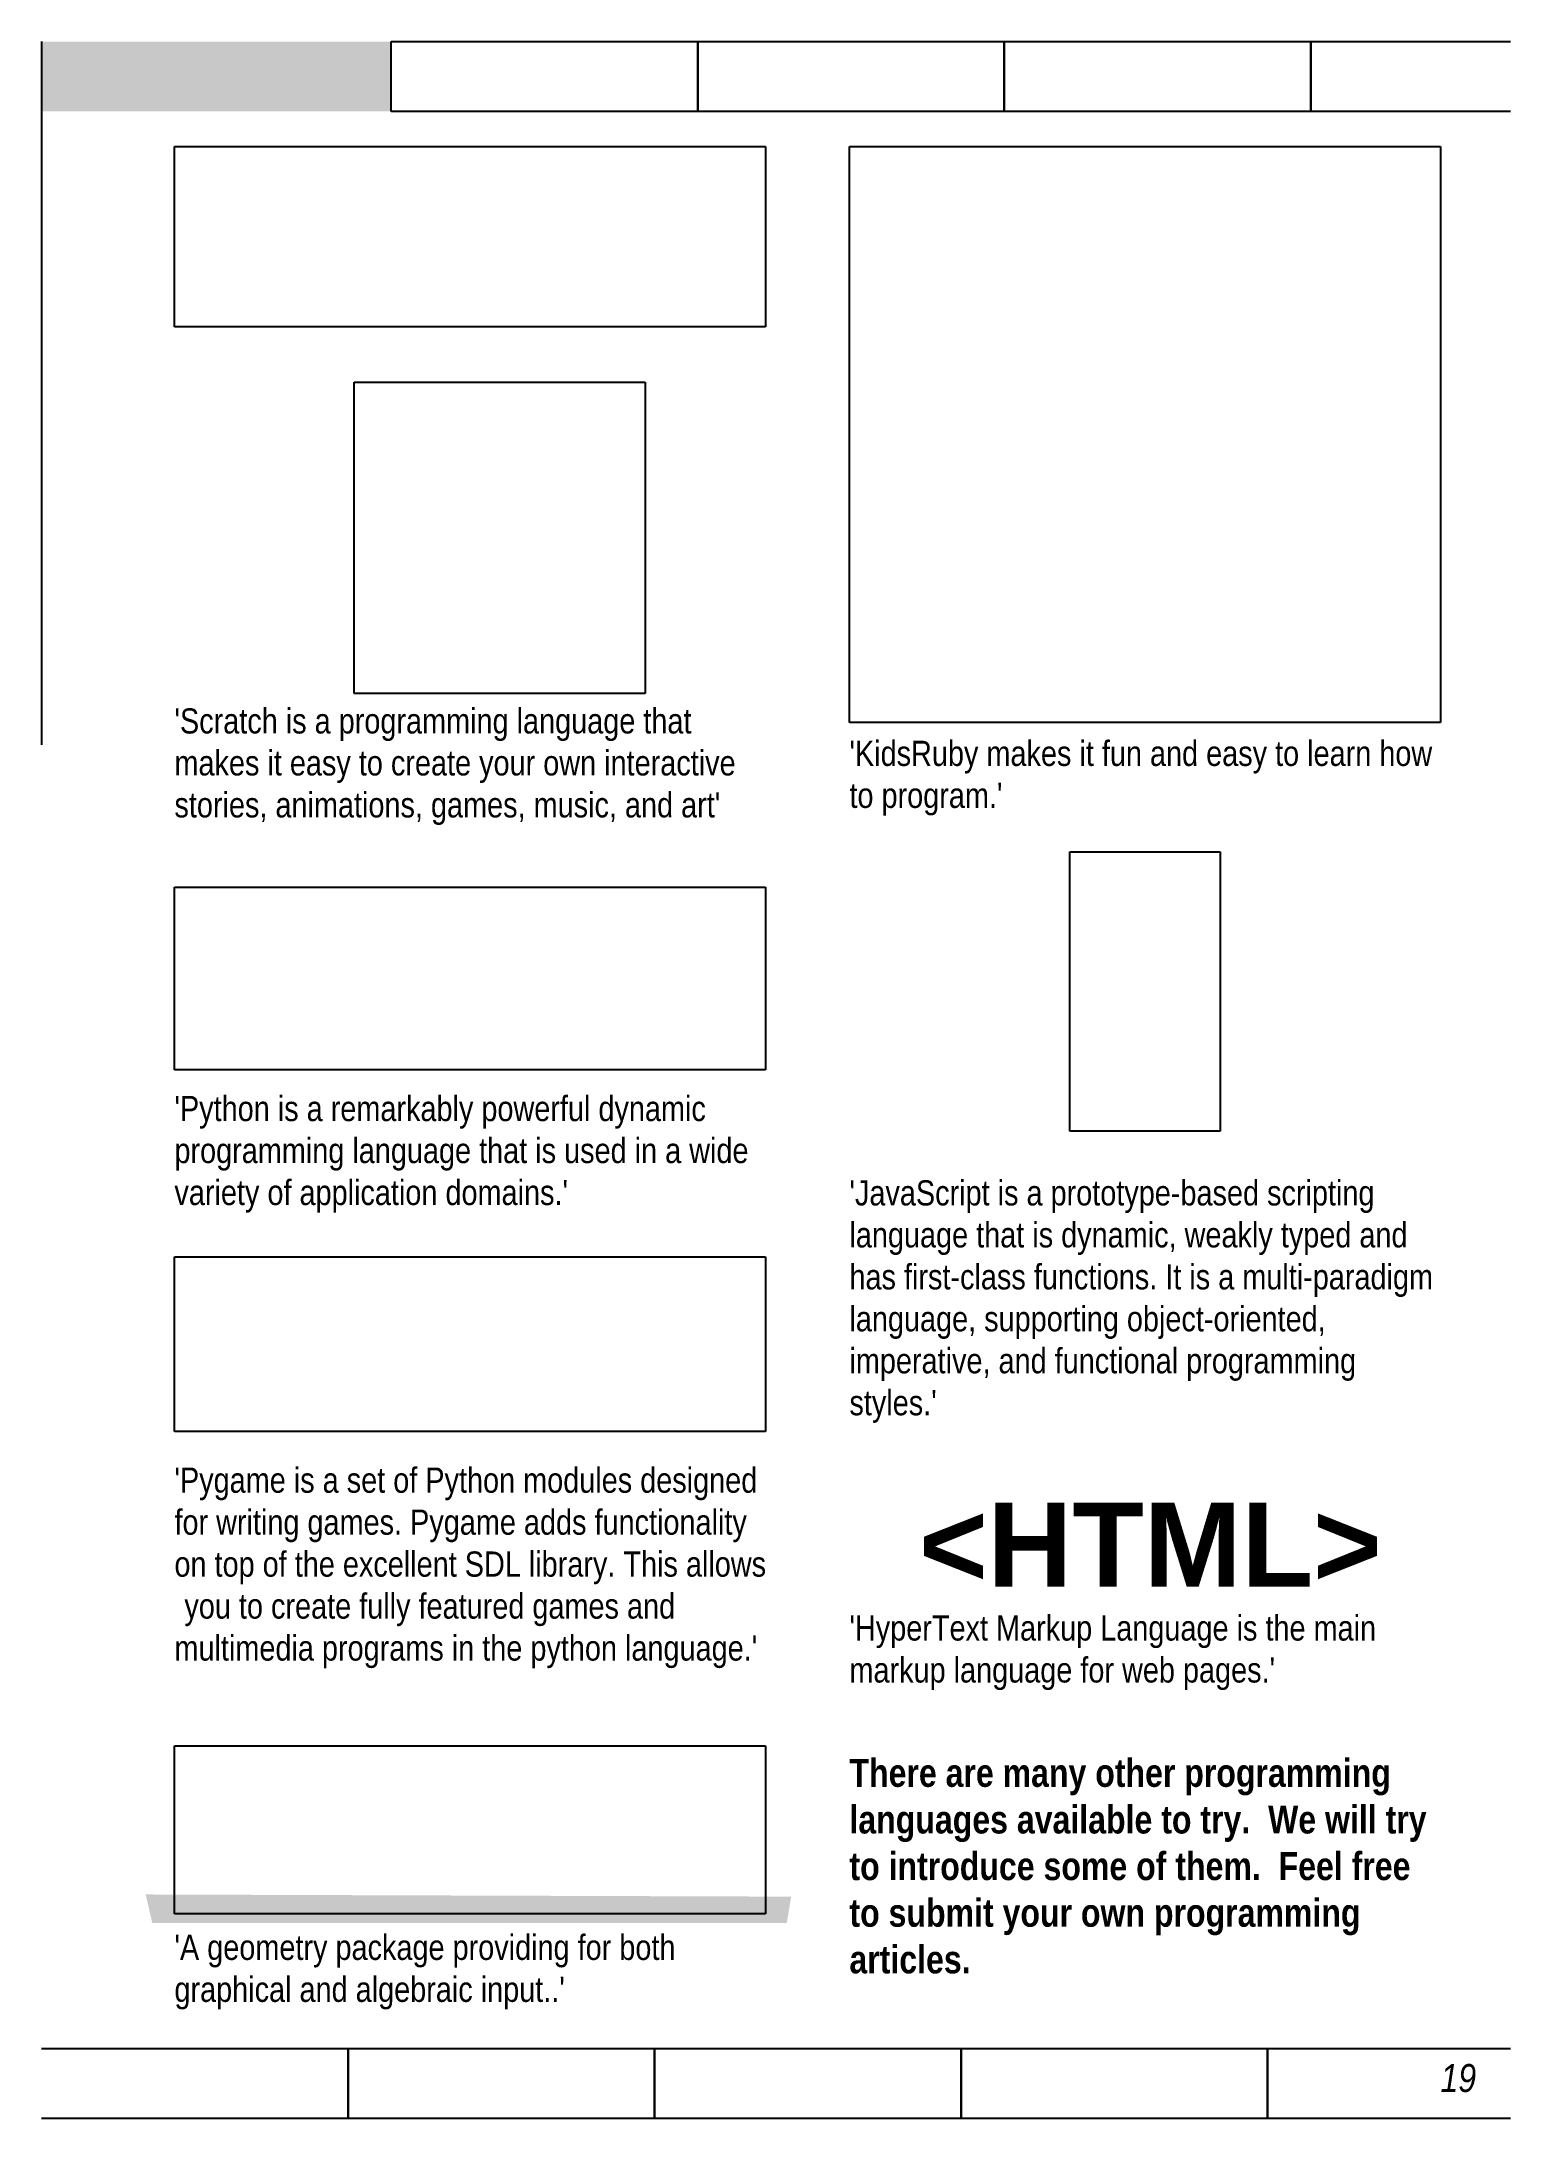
# Paper-space layout 'Page19' of a CAD drawing. Header units: millimetres. Extents: x 17 to 227, y -86 to 211.
# The model-space entities are those that its viewports show. They can reach past a viewport. Long polylines and large blocks are cut down to what shows.
import ezdxf

# ---------------------------------------------------------------- set-up
doc = ezdxf.new("R2010")
doc.units = ezdxf.units.MM
doc.header["$LTSCALE"] = 0.2
doc.layers.get('Defpoints').update_dxf_attribs({"color": 6})
for name, color, linetype in [('Background Fill', 3, 'Continuous'), ('Images', 7, 'Continuous'), ('Text', 7, 'Continuous')]:
    doc.layers.add(name, color=color, linetype=linetype)
doc.layers.get('Defpoints').off()
doc.styles.get("Standard").update_dxf_attribs({"font": 'arial.ttf'})
picture_1 = doc.add_image_def('image2.png', size_in_pixel=(1251, 599))
picture_2 = doc.add_image_def('image3.png', size_in_pixel=(495, 153))
picture_3 = doc.add_image_def('image4.gif', size_in_pixel=(676, 200))
picture_4 = doc.add_image_def('image5.jpg', size_in_pixel=(574, 131))
picture_5 = doc.add_image_def('image6.png', size_in_pixel=(213, 65))
picture_6 = doc.add_image_def('image7.png', size_in_pixel=(292, 83))
picture_7 = doc.add_image_def('image8.png', size_in_pixel=(322, 599))
picture_8 = doc.add_image_def('image9.jpg', size_in_pixel=(217, 232))
picture_9 = doc.add_image_def('image10.jpg', size_in_pixel=(563, 549))

msp = doc.modelspace()

# ---------------------------------------------------------------- linework, layer by layer
at = {"layer": 'Background Fill', "color": 77, "true_color": 0x5d6a34}
for points in [[(275.58, 297), (535.58, 297), (275.58, 287), (535.58, 287)], [(275.58, 10), (485.58, 10), (275.58, 0), (485.58, 0)]]:
    msp.add_solid(points, dxfattribs=at)
at = {"layer": 'Background Fill', "color": 7, "true_color": 0xffffff}
msp.add_solid([(500.47, 32.03), (592.75, 31.72), (501.41, 27.97), (592.12, 27.97)], dxfattribs=at)

# ---------------------------------------------------------------- texts
at = {"layer": 'Images', "insert": (601.08, 88.05), "char_height": 12, "attachment_point": 1}
msp.add_mtext_dynamic_manual_height_columns('\\pi9.9621;{\\fArial|b1|i0|c0|p34;\\C5;<HTML>}', width=84.5, gutter_width=12.5, heights=[0], dxfattribs=at)
at = {"layer": 'Text', "char_height": 3.6, "attachment_point": 1}
for s, insert in [("{\\fArial Narrow|b0|i0|c0|p34;'Scratch is a programming language that makes it easy to create your own interactive \\H1.3422x; \\H0.74504x;stories, animations, games, music, and art'\\H1.2193x; }", (504.58, 201.65)), ("{\\fArial Narrow|b0|i0|c0|p34;'KidsRuby makes it fun and easy to learn how to program.'\\H1.3419x; }", (601.08, 197.01)), ("{\\fArial Narrow|b0|i0|c0|p34;'Python is a remarkably powerful dynamic programming language that is used in a wide \\H1.3419x; \\H0.74523x;variety of application domains.'\\H1.2364x; }", (504.58, 146.22)), ("{\\fArial Narrow|b0|i0|c0|p34;'JavaScript is a prototype-based scripting language that is dynamic, weakly typed and \\H1.3422x; \\H0.74504x;has first-class functions. It is a multi-paradigm \\H1.2363x; \\H0.80885x;language, supporting object-oriented, \\H1.2631x; \\H0.79171x;imperative, and functional programming \\H1.2627x; \\H0.79196x;styles.'\\H1.2543x; }", (601.08, 134.16)), ("{\\fArial Narrow|b0|i0|c0|p34;'Pygame is a set of Python modules designed for writing games. Pygame adds functionality \\H1.3589x; \\H0.73588x;on top of the excellent SDL library. This allows \\H1.24x; \\H0.80648x;you to create fully featured games and \\H1.2793x; \\H0.7817x;multimedia programs in the python language.'\\H1.2488x; }", (504.58, 93.08)), ("{\\fArial Narrow|b0|i0|c0|p34;'HyperText Markup Language is the main markup language for web pages.'\\H1.3504x; }", (601.08, 71.94)), ('{\\fArial Narrow|b1|i0|c0|p34;\\H1.1111x;There are many other programming languages available to try.  We will try \\H1.3667x; \\H0.73171x;to introduce some of them.  Feel free \\H1.2615x; \\H0.79271x;to submit your own programming \\H1.288x; \\H0.77638x;articles.\\H1.2707x; }', (601.08, 51.42)), ("{\\fArial Narrow|b0|i0|c0|p34;'A geometry package providing for both graphical and algebraic input..'\\H1.3419x; }", (504.58, 26.27))]:
    msp.add_mtext_dynamic_manual_height_columns(s, width=84.5, gutter_width=12.5, heights=[0], dxfattribs=dict(at, insert=insert))
at = {"layer": 'Text', "color": 255, "insert": (685.58, 7.78), "char_height": 4, "attachment_point": 1}
msp.add_mtext_dynamic_manual_height_columns('{\\fArial Narrow|b0|i1|c0|p34;\\C43;19}', width=9.7232, gutter_width=12.5, heights=[0], dxfattribs=at)

# ---------------------------------------------------------------- pictures from other files: only their frames are drawn
at = {"layer": 'Images'}
image = msp.add_image(picture_1, insert=(275.58, 196.45), size_in_units=(210, 100.55), dxfattribs=at)
image.dxf.flags = 7
image = msp.add_image(picture_4, insert=(535.58, 287), size_in_units=(43.82, 10), dxfattribs=at)
image.dxf.flags = 7
image = msp.add_image(picture_4, insert=(579.4, 287), size_in_units=(43.82, 10), dxfattribs=at)
image.dxf.flags = 7
image = msp.add_image(picture_4, insert=(623.21, 287), size_in_units=(43.82, 10), dxfattribs=at)
image.dxf.flags = 7
image = msp.add_image(picture_4, insert=(667.03, 287), size_in_units=(43.82, 10), dxfattribs=at)
image.dxf.flags = 7
image = msp.add_image(picture_5, insert=(504.58, 256.21), size_in_units=(84.5, 25.79), dxfattribs=at)
image.dxf.flags = 7
image = msp.add_image(picture_9, insert=(601.08, 199.6), size_in_units=(84.5, 82.4), dxfattribs=at)
image.dxf.flags = 7
image = msp.add_image(picture_8, insert=(530.25, 203.79), size_in_units=(41.61, 44.49), dxfattribs=at)
image.dxf.flags = 7
image = msp.add_image(picture_7, insert=(632.59, 141.18), size_in_units=(21.48, 39.95), dxfattribs=at)
image.dxf.flags = 15
image = msp.add_image(picture_2, insert=(504.58, 149.94), size_in_units=(84.5, 26.12), dxfattribs=at)
image.dxf.flags = 15
image = msp.add_image(picture_3, insert=(504.58, 98.23), size_in_units=(84.5, 25), dxfattribs=at)
image.dxf.flags = 15
image = msp.add_image(picture_6, insert=(504.58, 29.28), size_in_units=(84.5, 24.02), dxfattribs=at)
image.dxf.flags = 7
image = msp.add_image(picture_4, insert=(485.58, 0), size_in_units=(43.82, 10), dxfattribs=at)
image.dxf.flags = 7
image = msp.add_image(picture_4, insert=(529.4, 0), size_in_units=(43.82, 10), dxfattribs=at)
image.dxf.flags = 7
image = msp.add_image(picture_4, insert=(573.21, 0), size_in_units=(43.82, 10), dxfattribs=at)
image.dxf.flags = 7
image = msp.add_image(picture_4, insert=(617.03, 0), size_in_units=(43.82, 10), dxfattribs=at)
image.dxf.flags = 7
image = msp.add_image(picture_4, insert=(660.85, 0), size_in_units=(43.82, 10), dxfattribs=at)
image.dxf.flags = 7

psp = doc.layouts.new('Page19')

# ---------------------------------------------------------------- viewports
at = {"layer": 'Defpoints'}
psp.add_viewport(center=(121.75, 62.01), size=(210, 297), view_center_point=(590.58, 148.5), view_height=297, dxfattribs=at)

doc.saveas('drawing.dxf')
